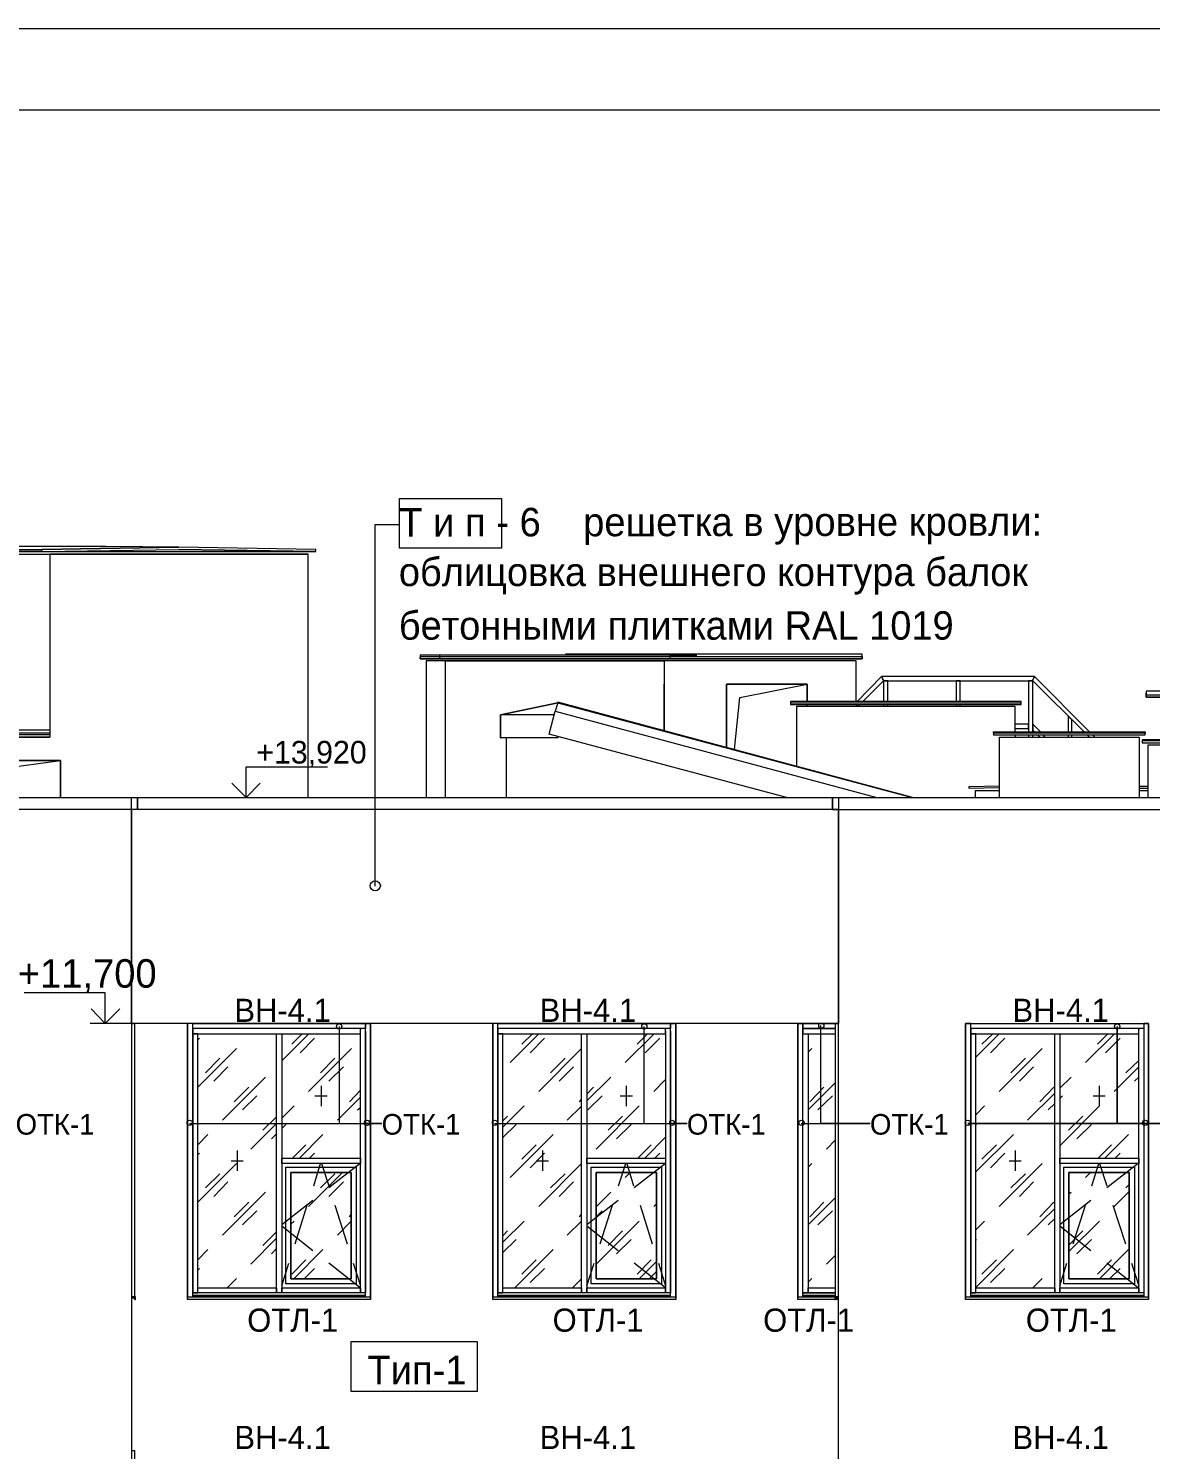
# Model space of a CAD drawing. Header units: millimetres. Extents: x 2294 to 908349, y -83289 to 219220.
# Drawn here: x 348288 to 359680, y 50498 to 64928 of the extents above; entities that cross this region are included whole.
import ezdxf

# ---------------------------------------------------------------- set-up
doc = ezdxf.new("R2010")
doc.units = ezdxf.units.MM
doc.layers.add('PDF _Геометрия', color=7, linetype='Continuous')
doc.layers.add('PDF _Текст', color=7, linetype='Continuous')

msp = doc.modelspace()

# ---------------------------------------------------------------- linework, layer by layer
at = {"layer": 'PDF _Геометрия', "lineweight": 9}
for points in [[(317601.8, 64927.7), (367909.9, 64927.7), (368373.3, 64927.7), (408097.8, 64927.7)], [(317601.8, 64101.5), (408097.8, 64101.5)], [(351809.4, 56219.5), (351809.4, 59891.6), (352049.8, 59891.6)], [(348425.8, 59638.1), (349816, 59659.9), (348425.8, 59638.1), (348425.8, 59616.2), (349816, 59638.1), (351206.1, 59616.2), (351206.1, 59638.1), (349816, 59659.9), (349077.2, 59668.7), (345741.7, 59668.7), (345741.7, 59638.1)], [(345741.7, 59646.8), (345741.7, 59616.2), (345741.7, 59638.1), (348425.8, 59638.1), (348425.8, 59616.2), (345741.7, 59616.2), (351206.1, 59616.2), (349816, 59638.1)], [(345820.3, 57863.2), (345820.3, 59590), (345929.6, 59590), (348504.5, 59590)], [(345824.7, 59590), (348508.9, 59590), (351123.1, 59590)], [(351127.4, 57120), (351127.4, 59590), (348613.8, 59590), (348504.5, 59590), (348504.5, 57732.1), (347791.9, 57732.1), (348504.5, 57732.1)], [(352460.8, 58540.8), (352460.8, 58527.7), (354803.9, 58527.7), (354803.9, 58549.6), (356753.6, 58549.6), (356753.6, 58575.8), (353741.6, 58575.8), (353741.6, 58571.4), (353741.6, 58562.7), (352264, 58562.7), (352264, 58549.6), (352460.8, 58549.6), (352460.8, 58527.7), (354803.9, 58527.7), (354803.9, 58540.8)], [(352264, 58549.6), (352264, 58527.7), (353741.6, 58527.7), (356753.6, 58527.7), (356753.6, 58553.9)], [(356753.6, 58549.6), (356753.6, 58527.7), (352264, 58527.7), (352264, 58540.8)], [(356692.4, 58094.9), (356692.4, 58505.8), (356583.2, 58505.8), (352325.2, 58505.8), (352325.2, 57120)], [(352522, 57120), (352522, 58505.8), (352631.3, 58505.8), (354633.4, 58505.8), (354742.7, 58505.8), (354742.7, 57797.6), (354742.7, 58269.8)], [(354344.9, 58567), (354344.9, 58562.7), (354344.9, 58567), (355066.2, 58567), (355066.2, 58558.3), (354803.9, 58558.3)], [(355066.2, 58558.3), (355066.2, 58567)], [(359061.8, 57784.5), (358502.3, 58348.5), (356950.4, 58348.5), (356950.4, 58344.1), (356954.7, 58344.1), (356954.7, 58339.7), (356963.5, 58313.5), (356954.7, 58339.7), (356954.7, 58344.1), (356950.4, 58344.1), (356950.4, 58348.5), (356701.2, 58094.9)], [(356758, 58094.9), (356967.9, 58304.7), (356967.9, 58309.1), (356967.9, 58313.5), (356963.5, 58313.5), (356967.9, 58313.5), (356967.9, 58309.1), (356967.9, 58304.7), (358484.8, 58304.7), (358484.8, 58309.1), (358484.8, 58313.5), (358484.8, 58309.1), (358484.8, 58304.7), (359005, 57784.5)], [(357011.6, 58094.9), (357011.6, 58304.7), (357007.2, 58304.7), (357002.8, 58304.7), (356976.6, 58304.7), (356972.2, 58304.7), (356967.9, 58304.7), (356967.9, 58094.9)], [(357746, 58094.9), (357746, 58304.7), (357741.6, 58304.7), (357737.2, 58304.7), (357715.4, 58304.7), (357711, 58304.7), (357706.6, 58304.7), (357706.6, 58094.9)], [(358484.8, 57784.5), (358484.8, 58304.7), (358480.4, 58304.7), (358476, 58304.7), (358449.8, 58304.7), (358445.4, 58304.7), (358441.1, 58304.7), (358441.1, 57784.5)], [(355455.3, 57605.3), (355512.1, 58134.3), (356194.1, 58269.8)], [(361553.6, 58160.5), (361553.6, 58138.6), (359634.5, 58138.6), (359634.5, 58178)], [(359634.5, 58160.5), (359634.5, 58138.6), (361553.6, 58138.6)], [(357265.1, 57120), (353662.9, 58086.2), (353662.9, 58081.8), (357260.7, 57120), (353662.9, 58081.8), (353081.5, 57959.4), (353081.5, 57723.3), (353085.9, 57723.3)], [(353628, 57959.4), (353081.5, 57959.4), (353662.9, 58081.8)], [(357260.7, 57120), (353662.9, 58081.8), (353636.7, 57994.4), (356902.3, 57120)], [(353706.7, 58073.1), (354567.9, 57841.4)], [(356023.6, 58077.4), (356023.6, 58064.3), (358366.8, 58064.3), (358366.8, 58081.8)], [(356023.6, 58081.8), (356023.6, 58064.3), (358366.8, 58064.3), (358366.8, 58077.4)], [(358305.6, 57784.5), (358305.6, 58042.5), (358196.3, 58042.5), (356194.1, 58042.5), (356194.1, 58064.3), (356194.1, 58042.5), (356084.8, 58042.5), (356084.8, 57434.8)], [(356692.4, 58064.3), (356692.4, 58042.5)], [(356705.6, 58042.5), (356727.4, 58064.3)], [(356967.9, 58064.3), (356967.9, 58042.5)], [(357011.6, 58042.5), (357011.6, 58064.3)], [(357706.6, 58064.3), (357706.6, 58042.5)], [(357746, 58042.5), (357746, 58064.3)], [(352522, 57465.4), (352522, 57863.2)], [(353662.9, 57740.8), (353662.9, 57723.3), (353081.5, 57723.3), (353081.5, 57959.4)], [(355984.2, 57120), (353575.5, 57762.7), (353636.7, 57994.4)], [(358305.6, 57819.5), (358441.1, 57819.5), (358441.1, 57823.9), (358441.1, 57828.2), (358441.1, 57854.5), (358441.1, 57858.8), (358441.1, 57863.2), (358305.6, 57863.2)], [(358563.5, 57784.5), (358484.8, 57863.2), (358484.8, 57858.8), (358484.8, 57854.5), (358484.8, 57850.1), (358484.8, 57815.1), (358484.8, 57810.8), (358484.8, 57806.4), (358484.8, 57802), (358502.3, 57784.5)], [(358882.6, 57784.5), (358882.6, 57906.9), (358878.2, 57911.3), (358873.9, 57915.7), (358847.6, 57937.5), (358847.6, 57941.9), (358843.3, 57946.3), (358843.3, 57784.5)], [(347791.9, 57806.4), (348504.5, 57806.4), (348504.5, 57771.4), (347791.9, 57771.4)], [(348504.5, 57771.4), (348504.5, 57753.9), (347791.9, 57753.9)], [(353142.7, 57120), (353142.7, 57723.3)], [(353575.5, 57767), (353579.9, 57771.4)], [(353662.9, 57727.7), (353662.9, 57723.3)], [(354598.5, 57832.6), (355464, 57605.3)], [(358087, 57771.4), (358087, 57753.9), (359625.8, 57753.9), (359625.8, 57771.4)], [(358087, 57762.7), (358087, 57753.9), (359625.8, 57753.9), (359625.8, 57762.7)], [(358148.2, 57120), (358148.2, 57732.1), (358257.5, 57732.1), (359455.3, 57732.1), (359564.6, 57732.1), (359564.6, 57120)], [(358305.6, 57753.9), (358305.6, 57732.1)], [(358441.1, 57753.9), (358441.1, 57732.1)], [(358484.8, 57732.1), (358484.8, 57753.9)], [(358532.9, 57753.9), (358554.7, 57732.1)], [(358611.6, 57732.1), (358589.7, 57753.9)], [(358843.3, 57753.9), (358843.3, 57732.1)], [(358882.6, 57732.1), (358882.6, 57753.9)], [(359035.6, 57753.9), (359057.5, 57732.1)], [(359114.3, 57732.1), (359092.4, 57753.9)], [(355490.3, 57596.6), (356355.8, 57364.9)], [(359595.2, 57697.1), (359595.2, 57675.2), (361536.1, 57675.2), (361536.1, 57697.1)], [(359595.2, 57684), (359595.2, 57675.2), (361536.1, 57675.2), (361536.1, 57684)], [(359656.4, 57120), (359656.4, 57653.4), (359765.7, 57653.4), (361365.7, 57653.4), (361474.9, 57653.4), (361474.9, 57120)], [(349396.3, 56997.6), (349396.3, 57120), (349396.3, 56997.6), (317260.8, 56997.6), (317260.8, 57120), (349396.3, 57120), (349999.6, 57120), (350497.9, 57120), (350497.9, 57430.4), (351324.2, 57430.4)], [(347975.5, 57246.8), (348014.9, 57412.9), (348613.8, 57496)], [(356386.4, 57356.1), (357247.6, 57124.4)], [(358148.2, 57216.2), (357837.8, 57211.9), (357837.8, 57229.3), (358148.2, 57238.1)], [(357903.4, 57120), (357903.4, 57190), (358008.3, 57190), (358148.2, 57190)], [(359564.6, 57233.7), (359656.4, 57233.7)], [(359656.4, 57211.9), (359564.6, 57211.9)], [(359564.6, 57190), (359612.7, 57190), (359656.4, 57190)], [(349335.1, 54825), (349335.1, 56997.6), (349335.1, 42794.4), (335910, 42794.4), (335892.5, 42794.4), (335892.5, 44674.2)], [(373033.4, 42794.4), (356513.2, 42794.4), (356513.2, 56997.6), (356513.2, 54825), (349335.1, 54825), (349365.7, 54825), (349365.7, 54746.3), (349365.7, 53430.4), (349365.7, 52114.6), (349365.7, 52035.9), (349335.1, 52035.9), (349335.1, 50488.4), (349365.7, 50488.4), (349365.7, 50409.7), (349365.7, 49093.8), (349365.7, 47778), (349365.7, 47699.3), (349335.1, 47699.3), (349335.1, 46151.8), (349365.7, 46151.8), (349365.7, 46073.1), (349365.7, 45146.3), (349365.7, 42741.9)], [(350340.5, 57120), (350650.9, 57120)], [(356452, 56997.6), (356452, 57120), (408360.1, 57120), (408360.1, 56997.6)], [(356452, 57120), (356452, 56997.6), (408360.1, 56997.6), (408360.1, 57120)], [(349750.4, 54825), (349129.6, 54825), (349068.4, 54825), (349068.4, 55135.4), (348246.6, 55135.4)], [(349225.8, 54825), (348915.4, 54825)], [(349955.8, 52049), (349955.8, 52114.6), (349955.8, 53430.4), (349955.8, 52088.4), (350008.3, 52088.4), (350008.3, 53430.4), (350008.3, 54720.1), (349955.8, 54720.1), (349955.8, 53430.4), (349955.8, 54746.3), (349955.8, 54825), (349903.4, 54825), (349903.4, 54746.3), (349903.4, 53430.4), (349903.4, 52114.6), (349903.4, 52035.9), (349903.4, 54825)], [(350546, 54720.1), (350550.4, 54720.1)], [(350860.8, 54444.6), (351136.2, 54720.1)], [(350961.3, 54615.1), (351066.2, 54720.1)], [(351442.2, 54794.4), (351442.2, 53810.8), (351875, 53810.8), (351722, 53810.8)], [(351660.8, 54772.5), (351660.8, 54763.8)], [(351708.8, 52049), (351708.8, 52114.6), (351708.8, 53430.4), (351708.8, 52088.4), (351660.8, 52088.4), (351660.8, 53430.4), (351660.8, 54746.3)], [(351708.8, 54746.3), (351708.8, 53430.4), (351708.8, 54746.3), (351708.8, 54825), (351761.3, 54825), (351761.3, 52035.9), (351761.3, 52114.6), (351761.3, 53430.4), (351761.3, 54746.3), (351761.3, 54825)], [(353055.3, 52049), (353055.3, 52114.6), (353055.3, 53430.4), (353055.3, 52088.4), (353103.4, 52088.4), (353103.4, 53430.4), (353103.4, 54720.1), (353055.3, 54720.1), (353055.3, 53430.4), (353055.3, 54746.3), (353055.3, 54825), (353002.8, 54825), (353002.8, 54746.3), (353002.8, 53430.4), (353002.8, 52114.6), (353002.8, 52035.9), (353002.8, 54825)], [(353177.7, 54427.2), (353470.6, 54720.1)], [(353295.7, 54615.1), (353405, 54720.1)], [(354755.8, 54746.3), (354755.8, 53430.4), (354755.8, 52088.4), (353955.8, 52088.4), (353955.8, 52140.8), (354755.8, 52140.8)], [(354052, 54720.1), (354056.4, 54720.1)], [(354344.9, 54427.2), (354642.2, 54720.1)], [(354808.3, 52049), (354808.3, 52114.6), (354808.3, 53430.4), (354808.3, 54746.3), (354808.3, 53430.4), (354808.3, 52088.4), (354755.8, 52088.4), (354755.8, 52140.8), (354436.7, 52390)], [(354467.3, 54615.1), (354572.2, 54720.1)], [(354537.3, 54794.4), (354537.3, 53810.8), (354974.4, 53810.8), (354821.4, 53810.8)], [(354755.8, 54772.5), (354755.8, 54763.8)], [(354808.3, 54746.3), (354808.3, 54825), (354860.8, 54825), (354860.8, 52035.9), (354860.8, 52114.6), (354860.8, 53430.4), (354860.8, 54746.3), (354860.8, 54825)], [(356097.9, 54825), (356150.4, 54825), (356150.4, 54772.5), (356176.6, 54772.5), (356482.6, 54772.5), (356150.4, 54772.5), (356150.4, 54720.1), (356482.6, 54720.1)], [(356132.9, 53810.8), (356832.3, 53810.8), (356334, 53810.8), (356334, 54803.1)], [(356150.4, 52049), (356150.4, 52114.6), (356150.4, 53430.4), (356150.4, 54746.3), (356150.4, 54825), (356176.6, 54825), (356482.6, 54825), (356513.2, 54825)], [(356150.4, 52088.4), (356150.4, 53430.4), (356150.4, 54720.1), (356202.8, 54720.1), (356202.8, 53430.4), (356202.8, 52088.4), (356150.4, 52088.4), (356482.6, 52088.4), (356202.8, 52088.4), (356202.8, 52140.8), (356482.6, 52140.8)], [(356390.8, 54720.1), (356390.8, 54720.1)], [(356513.2, 52035.9), (356482.6, 52035.9), (356482.6, 52114.6), (356482.6, 53430.4), (356482.6, 54746.3), (356482.6, 54825)], [(357855.3, 52049), (357855.3, 52114.6), (357855.3, 53430.4), (357855.3, 52088.4), (357907.7, 52088.4), (357907.7, 53430.4), (357907.7, 54720.1), (357855.3, 54720.1), (357855.3, 53430.4), (357855.3, 54746.3), (357855.3, 54825), (357802.8, 54825), (357802.8, 54746.3), (357802.8, 53430.4), (357802.8, 52114.6), (357802.8, 52035.9), (357802.8, 54825), (359660.7, 54825), (359660.7, 52035.9), (359660.7, 52114.6), (359660.7, 53430.4), (359660.7, 54746.3), (359660.7, 54825), (359612.7, 54825), (359612.7, 54746.3), (359612.7, 53430.4), (359612.7, 52088.4), (359560.2, 52088.4), (359560.2, 53430.4), (359560.2, 54746.3)], [(357907.7, 54484), (358143.8, 54720.1)], [(357968.9, 54615.1), (358078.2, 54720.1)], [(359018.1, 54427.2), (359315.4, 54720.1)], [(359140.5, 54615.1), (359245.4, 54720.1)], [(359560.2, 54772.5), (359560.2, 54763.8)], [(359612.7, 54746.3), (359612.7, 53430.4), (359612.7, 52114.6), (359612.7, 52049)], [(350008.3, 54658.9), (350025.8, 54676.3)], [(350008.3, 54178), (350401.7, 54571.4)], [(351048.7, 54527.7), (351193, 54676.3)], [(351131.8, 54134.3), (351569, 54571.4)], [(353383.2, 54527.7), (353527.4, 54676.3)], [(353470.6, 54134.3), (353903.4, 54571.4)], [(354550.4, 54527.7), (354699, 54676.3)], [(356202.8, 54532.1), (356242.2, 54571.4)], [(358056.4, 54527.7), (358200.6, 54676.3)], [(358143.8, 54134.3), (358581, 54571.4)], [(359223.6, 54527.7), (359372.2, 54676.3)], [(350087, 54322.2), (350231.3, 54470.9)], [(351254.2, 54322.2), (351398.5, 54470.9)], [(353588.6, 54322.2), (353737.3, 54470.9)], [(358261.8, 54322.2), (358410.5, 54470.9)], [(359429, 54322.2), (359560.2, 54449)], [(350170.1, 54239.2), (350314.3, 54383.4)], [(350257.5, 53841.4), (350694.6, 54278.5)], [(351337.3, 54239.2), (351485.9, 54383.4)], [(353676.1, 54239.2), (353820.3, 54383.4)], [(353955.8, 54038.1), (354200.6, 54278.5)], [(354637.8, 54134.3), (354755.8, 54256.7)], [(358349.3, 54239.2), (358493.5, 54383.4)], [(358760.2, 54169.2), (358873.9, 54278.5)], [(359311, 54134.3), (359560.2, 54383.4)], [(359516.5, 54239.2), (359560.2, 54278.5)], [(350375.5, 54029.3), (350524.2, 54178)], [(351258.6, 54191.1), (351258.6, 53985.6)], [(351547.1, 54029.3), (351660.8, 54147.4)], [(353955.8, 54108), (354025.8, 54178)], [(354358, 54191.1), (354358, 53985.6)], [(356202.8, 53946.3), (356482.6, 54226.1)], [(356220.3, 54029.3), (356364.6, 54178)], [(358432.3, 53841.4), (358707.7, 54116.8)], [(358554.7, 54029.3), (358699, 54178)], [(359158, 54191.1), (359158, 53985.6)], [(350463, 53946.3), (350607.2, 54090.5)], [(350860.8, 53863.2), (350987.5, 53990)], [(351197.4, 54090.5), (351319.8, 54090.5)], [(351424.7, 53841.4), (351660.8, 54077.4)], [(351630.2, 53946.3), (351660.8, 53972.5)], [(353103.4, 53771.4), (353322, 53990)], [(353759.1, 53841.4), (353903.4, 53985.6)], [(353881.5, 54029.3), (353903.4, 54055.6)], [(353969, 53946.3), (354113.2, 54090.5)], [(354052, 53548.5), (354489.2, 53990)], [(354296.8, 54090.5), (354419.2, 54090.5)], [(356303.4, 53946.3), (356452, 54090.5)], [(357907.7, 53898.2), (357995.2, 53990)], [(358642.2, 53946.3), (358707.7, 54011.9)], [(358760.2, 54064.3), (358786.4, 54090.5)], [(358760.2, 53583.4), (359162.4, 53990)], [(359096.8, 54090.5), (359219.2, 54090.5)], [(350668.4, 53740.8), (350808.3, 53876.3)], [(353103.4, 53837), (353151.5, 53885.1)], [(354174.4, 53740.8), (354318.7, 53885.1)], [(358847.6, 53740.8), (358991.9, 53885.1)], [(349925.2, 53810.8), (351875, 53810.8)], [(350008.3, 53592.2), (350108.9, 53697.1)], [(350546, 53548.5), (350808.3, 53810.8)], [(350755.8, 53653.4), (350808.3, 53705.9)], [(350860.8, 53758.3), (350900.1, 53797.7)], [(351040, 53456.7), (351276.1, 53697.1)], [(353020.3, 53810.8), (354974.4, 53810.8)], [(353103.4, 53666.5), (353238.9, 53797.7)], [(353177.7, 53259.9), (353614.9, 53697.1)], [(354257.5, 53653.4), (354406.1, 53797.7)], [(357907.7, 53797.7), (357912.1, 53797.7)], [(357907.7, 53316.8), (358288.1, 53697.1)], [(358930.7, 53653.4), (359079.3, 53797.7)], [(359214.8, 53456.7), (359455.3, 53697.1)], [(350406.1, 53535.4), (350406.1, 53329.9)], [(350970.1, 53456.7), (351105.6, 53592.2)], [(353295.7, 53447.9), (353444.4, 53592.2)], [(353505.6, 53535.4), (353505.6, 53329.9)], [(354476.1, 53456.7), (354611.6, 53592.2)], [(354546, 53456.7), (354755.8, 53670.9)], [(356390.8, 53548.5), (356482.6, 53644.6)], [(357968.9, 53447.9), (358117.6, 53592.2)], [(358305.6, 53535.4), (358305.6, 53329.9)], [(359149.3, 53456.7), (359284.8, 53592.2)], [(350008.3, 53491.6), (350025.8, 53509.1)], [(350008.3, 53010.8), (350401.7, 53404.2)], [(350344.9, 53430.4), (350467.3, 53430.4)], [(351140.5, 53456.7), (351193, 53509.1)], [(351184.3, 53176.9), (351254.2, 53404.2)], [(351262.9, 53404.2), (351337.3, 53176.9)], [(351656.4, 53404.2), (351337.3, 53155)], [(353383.2, 53360.5), (353527.4, 53509.1)], [(353444.4, 53430.4), (353566.8, 53430.4)], [(353470.6, 52967.1), (353903.4, 53404.2)], [(354279.3, 53176.9), (354353.7, 53404.2)], [(354362.4, 53404.2), (354432.3, 53176.9)], [(354755.8, 53404.2), (354436.7, 53155)], [(354646.5, 53456.7), (354699, 53509.1)], [(356202.8, 53364.9), (356242.2, 53404.2)], [(358056.4, 53360.5), (358200.6, 53509.1)], [(358143.8, 52967.1), (358581, 53404.2)], [(358244.4, 53430.4), (358366.8, 53430.4)], [(359083.7, 53176.9), (359153.6, 53404.2)], [(359162.4, 53404.2), (359236.7, 53176.9)], [(359555.8, 53404.2), (359236.7, 53155)], [(359319.8, 53456.7), (359372.2, 53509.1)], [(350087, 53155), (350231.3, 53299.3)], [(351131.8, 52967.1), (351477.2, 53312.4)], [(351254.2, 53155), (351398.5, 53299.3)], [(353588.6, 53155), (353737.3, 53299.3)], [(354344.9, 53259.9), (354397.4, 53312.4)], [(358261.8, 53155), (358410.5, 53299.3)], [(359018.1, 53259.9), (359070.6, 53312.4)], [(350170.1, 53067.6), (350314.3, 53216.2)], [(350257.5, 52674.2), (350694.6, 53111.3)], [(351337.3, 53067.6), (351485.9, 53216.2)], [(353676.1, 53067.6), (353820.3, 53216.2)], [(354052, 52962.7), (354200.6, 53111.3)], [(358349.3, 53067.6), (358493.5, 53216.2)], [(358852, 53093.8), (358873.9, 53111.3)], [(359311, 52967.1), (359464, 53120.1)], [(359429, 53155), (359464, 53190)], [(350375.5, 52862.1), (350524.2, 53010.8)], [(351175.5, 53028.3), (350860.8, 52779.1)], [(350996.3, 52586.7), (351118.7, 52980.2)], [(351398.5, 52980.2), (351525.2, 52586.7)], [(354275, 53028.3), (353955.8, 52779.1)], [(354091.4, 52586.7), (354218.1, 52980.2)], [(354497.9, 52980.2), (354620.3, 52586.7)], [(354637.8, 52967.1), (354664, 52993.3)], [(356202.8, 52779.1), (356482.6, 53058.9)], [(356220.3, 52862.1), (356364.6, 53010.8)], [(358554.7, 52862.1), (358699, 53010.8)], [(359075, 53028.3), (358760.2, 52779.1)], [(358895.7, 52586.7), (359018.1, 52980.2)], [(359297.9, 52980.2), (359424.7, 52586.7)], [(350463, 52779.1), (350607.2, 52923.3)], [(350952.6, 52787.8), (350987.5, 52818.4)], [(351424.7, 52674.2), (351564.6, 52818.4)], [(351547.1, 52862.1), (351564.6, 52884)], [(353103.4, 52604.2), (353322, 52818.4)], [(353759.1, 52674.2), (353903.4, 52818.4)], [(353881.5, 52862.1), (353903.4, 52888.4)], [(354052, 52862.1), (354113.2, 52923.3)], [(354052, 52381.3), (354489.2, 52818.4)], [(356303.4, 52779.1), (356452, 52923.3)], [(357907.7, 52731), (357995.2, 52818.4)], [(358432.3, 52674.2), (358707.7, 52945.2)], [(358642.2, 52779.1), (358707.7, 52844.7)], [(358852, 52508), (359162.4, 52818.4)], [(350668.4, 52569.2), (350808.3, 52709.1)], [(351175.5, 52516.8), (350860.8, 52766)], [(353103.4, 52669.8), (353151.5, 52717.9)], [(354275, 52516.8), (353955.8, 52766)], [(354174.4, 52569.2), (354318.7, 52717.9)], [(359075, 52516.8), (358760.2, 52766)], [(358852, 52573.6), (358991.9, 52717.9)], [(350008.3, 52425), (350108.9, 52529.9)], [(350546, 52381.3), (350808.3, 52643.6)], [(350755.8, 52486.2), (350808.3, 52538.6)], [(350983.2, 52232.6), (351276.1, 52529.9)], [(353103.4, 52499.3), (353238.9, 52630.4)], [(353225.8, 52140.8), (353614.9, 52529.9)], [(354257.5, 52486.2), (354406.1, 52630.4)], [(357907.7, 52626.1), (357912.1, 52630.4)], [(357907.7, 52145.2), (358288.1, 52529.9)], [(358930.7, 52486.2), (359079.3, 52630.4)], [(359162.4, 52232.6), (359455.3, 52529.9)], [(350860.8, 52162.7), (350930.7, 52390)], [(350961.3, 52280.7), (351105.6, 52425)], [(351656.4, 52140.8), (351337.3, 52390)], [(351586.4, 52390), (351660.8, 52162.7)], [(353295.7, 52280.7), (353444.4, 52425)], [(353955.8, 52162.7), (354030.2, 52390)], [(354467.3, 52280.7), (354611.6, 52425)], [(354489.2, 52232.6), (354664, 52407.5)], [(354685.9, 52390), (354755.8, 52162.7)], [(356390.8, 52381.3), (356482.6, 52473.1)], [(357968.9, 52280.7), (358117.6, 52425)], [(358760.2, 52162.7), (358830.1, 52390)], [(359140.5, 52280.7), (359284.8, 52425)], [(359555.8, 52140.8), (359236.7, 52390)], [(359485.9, 52390), (359560.2, 52162.7)], [(350008.3, 52320.1), (350025.8, 52337.5)], [(350305.6, 52140.8), (350401.7, 52237)], [(351088.1, 52232.6), (351193, 52337.5)], [(353383.2, 52193.3), (353527.4, 52337.5)], [(354589.7, 52232.6), (354664, 52306.9)], [(356202.8, 52197.7), (356242.2, 52237)], [(358056.4, 52193.3), (358200.6, 52337.5)], [(358484.8, 52140.8), (358581, 52237)], [(359262.9, 52232.6), (359372.2, 52337.5)], [(353811.6, 52140.8), (353903.4, 52232.6)], [(349335.1, 52049), (349370.1, 52044.7), (349370.1, 52022.8), (349365.7, 52031.5), (349365.7, 52027.2), (349370.1, 52022.8), (349374.4, 52022.8), (349374.4, 52049), (349335.1, 52053.4)], [(351761.3, 52031.5), (351761.3, 52022.8), (349903.4, 52022.8), (349903.4, 52049), (349903.4, 52053.4)], [(349903.4, 52049), (351761.3, 52049)], [(349903.4, 52022.8), (349903.4, 52031.5)], [(351708.8, 52088.4), (349955.8, 52088.4)], [(351708.8, 52062.1), (349955.8, 52062.1), (351708.8, 52062.1)], [(351708.8, 52062.1), (349955.8, 52062.1)], [(351761.3, 52053.4), (351761.3, 52049), (351761.3, 52022.8)], [(354860.8, 52031.5), (354860.8, 52022.8), (353002.8, 52022.8), (353002.8, 52049), (353002.8, 52053.4)], [(353002.8, 52049), (354860.8, 52049)], [(353002.8, 52022.8), (353002.8, 52031.5)], [(354808.3, 52088.4), (353055.3, 52088.4)], [(354808.3, 52062.1), (353055.3, 52062.1), (354808.3, 52062.1)], [(354808.3, 52062.1), (353055.3, 52062.1)], [(354860.8, 52053.4), (354860.8, 52049), (354860.8, 52022.8)], [(356097.9, 52049), (356097.9, 52053.4)], [(356513.2, 52022.8), (356097.9, 52022.8), (356097.9, 52049), (356473.9, 52049)], [(356097.9, 52022.8), (356097.9, 52031.5)], [(356482.6, 52062.1), (356150.4, 52062.1), (356482.6, 52062.1)], [(356482.6, 52062.1), (356150.4, 52062.1)], [(356513.2, 52053.4), (356473.9, 52049), (356473.9, 52022.8), (356478.2, 52022.8), (356482.6, 52027.2), (356482.6, 52031.5), (356478.2, 52022.8), (356478.2, 52044.7), (356513.2, 52049)], [(356478.2, 52022.8), (356478.2, 52022.8)], [(359660.7, 52031.5), (359660.7, 52022.8), (357802.8, 52022.8), (357802.8, 52049), (357802.8, 52053.4)], [(357802.8, 52049), (359660.7, 52049)], [(357802.8, 52022.8), (357802.8, 52031.5)], [(359612.7, 52088.4), (357855.3, 52088.4)], [(359612.7, 52062.1), (357855.3, 52062.1), (359612.7, 52062.1)], [(359612.7, 52062.1), (357855.3, 52062.1)], [(359660.7, 52053.4), (359660.7, 52049), (359660.7, 52022.8)]]:
    msp.add_lwpolyline(points, dxfattribs=at)
for points in [[(352054.2, 60153.9), (353090.3, 60153.9), (353090.3, 59651.2), (352054.2, 59651.2)], [(352460.8, 58549.6), (354803.9, 58549.6), (354803.9, 58562.7), (352460.8, 58562.7)], [(358502.3, 58348.5), (358502.3, 58344.1), (358497.9, 58344.1), (358497.9, 58339.7), (358484.8, 58313.5), (358497.9, 58339.7), (358497.9, 58344.1), (358502.3, 58344.1)], [(356194.1, 58269.8), (355376.6, 58269.8), (355376.6, 57627.2), (355376.6, 58269.8), (356194.1, 58269.8), (356194.1, 58094.9)], [(359634.5, 58160.5), (361553.6, 58160.5), (361553.6, 58199.8), (360994.1, 58199.8), (360994.1, 58191.1), (360373.3, 58191.1), (360373.3, 58199.8), (359634.5, 58199.8)], [(356023.6, 58081.8), (358366.8, 58081.8), (358366.8, 58094.9), (356023.6, 58094.9)], [(359625.8, 57771.4), (358087, 57771.4), (358087, 57784.5), (359625.8, 57784.5)], [(359595.2, 57697.1), (361536.1, 57697.1), (361536.1, 57705.8), (360434.5, 57705.8), (360434.5, 57701.5), (360128.5, 57701.5), (360128.5, 57705.8), (359595.2, 57705.8)], [(348613.8, 57496), (347931.8, 57496), (347931.8, 57246.8), (347931.8, 57496), (348613.8, 57496), (348613.8, 57120)], [(356513.2, 56997.6), (349335.1, 56997.6), (349335.1, 57120), (356513.2, 57120)], [(350834.5, 54772.5), (349955.8, 54772.5), (349955.8, 54720.1), (350834.5, 54720.1), (351660.8, 54720.1), (351660.8, 54772.5), (350834.5, 54772.5), (349982.1, 54772.5), (349955.8, 54772.5), (349955.8, 54825), (349982.1, 54825), (350834.5, 54825), (351687, 54825), (351708.8, 54825), (351708.8, 54772.5), (351687, 54772.5)], [(350860.8, 52088.4), (350808.3, 52088.4), (350008.3, 52088.4), (350008.3, 52140.8), (350808.3, 52140.8), (350808.3, 52088.4), (350808.3, 53430.4), (350808.3, 54720.1), (350860.8, 54720.1), (350860.8, 53430.4)], [(353929.6, 54772.5), (353055.3, 54772.5), (353055.3, 54720.1), (353929.6, 54720.1), (354755.8, 54720.1), (354755.8, 54772.5), (353929.6, 54772.5), (353077.2, 54772.5), (353055.3, 54772.5), (353055.3, 54825), (353077.2, 54825), (353929.6, 54825), (354782.1, 54825), (354808.3, 54825), (354808.3, 54772.5), (354782.1, 54772.5)], [(353955.8, 52088.4), (353903.4, 52088.4), (353103.4, 52088.4), (353103.4, 52140.8), (353903.4, 52140.8), (353903.4, 52088.4), (353903.4, 53430.4), (353903.4, 54720.1), (353955.8, 54720.1), (353955.8, 53430.4)], [(356097.9, 52114.6), (356097.9, 52035.9), (356097.9, 54825), (356097.9, 54746.3), (356097.9, 53430.4)], [(359774.4, 53810.8), (359341.6, 53810.8), (359341.6, 54794.4), (359341.6, 53810.8), (359774.4, 53810.8), (359621.4, 53810.8), (359774.4, 53810.8), (357824.7, 53810.8)], [(358734, 54772.5), (357855.3, 54772.5), (357855.3, 54720.1), (358734, 54720.1), (359560.2, 54720.1), (359560.2, 54772.5), (358734, 54772.5), (357881.5, 54772.5), (357855.3, 54772.5), (357855.3, 54825), (357881.5, 54825), (358734, 54825), (359586.4, 54825), (359612.7, 54825), (359612.7, 54772.5), (359586.4, 54772.5)], [(358760.2, 52088.4), (358707.7, 52088.4), (357907.7, 52088.4), (357907.7, 52140.8), (358707.7, 52140.8), (358707.7, 52088.4), (358707.7, 53430.4), (358707.7, 54720.1), (358760.2, 54720.1), (358760.2, 53430.4)], [(351660.8, 53404.2), (350860.8, 53404.2), (350860.8, 53456.7), (351660.8, 53456.7)], [(354755.8, 53404.2), (353955.8, 53404.2), (353955.8, 53456.7), (354755.8, 53456.7)], [(359560.2, 53404.2), (358760.2, 53404.2), (358760.2, 53456.7), (359560.2, 53456.7)], [(350900.1, 53364.9), (351617, 53364.9), (351617, 52180.2), (350900.1, 52180.2)], [(351617, 53364.9), (351617, 52180.2), (350900.1, 52180.2), (350900.1, 53364.9)], [(351564.6, 53312.4), (350952.6, 53312.4), (350952.6, 52232.6), (351564.6, 52232.6)], [(350952.6, 52232.6), (350952.6, 53312.4), (351564.6, 53312.4), (351564.6, 52232.6)], [(353999.6, 53364.9), (354716.5, 53364.9), (354716.5, 52180.2), (353999.6, 52180.2)], [(354716.5, 53364.9), (354716.5, 52180.2), (353999.6, 52180.2), (353999.6, 53364.9)], [(354664, 53312.4), (354052, 53312.4), (354052, 52232.6), (354664, 52232.6)], [(354052, 52232.6), (354052, 53312.4), (354664, 53312.4), (354664, 52232.6)], [(358799.5, 53364.9), (359516.5, 53364.9), (359516.5, 52180.2), (358799.5, 52180.2)], [(359516.5, 53364.9), (359516.5, 52180.2), (358799.5, 52180.2), (358799.5, 53364.9)], [(359464, 53312.4), (358852, 53312.4), (358852, 52232.6), (359464, 52232.6)], [(358852, 52232.6), (358852, 53312.4), (359464, 53312.4), (359464, 52232.6)], [(351660.8, 52088.4), (350860.8, 52088.4), (350860.8, 52140.8), (351660.8, 52140.8)], [(359560.2, 52088.4), (358760.2, 52088.4), (358760.2, 52140.8), (359560.2, 52140.8)], [(351564.6, 51594.4), (352845.5, 51594.4), (352845.5, 51087.3), (351564.6, 51087.3)]]:
    msp.add_lwpolyline(points, close=True, dxfattribs=at)
at = {"layer": 'PDF _Геометрия', "lineweight": 18}
for points in [[(350353.7, 57264.3), (350497.9, 57120), (350642.2, 57264.3)], [(349217.1, 54973.6), (349068.4, 54825), (348924.2, 54973.6)]]:
    msp.add_lwpolyline(points, dxfattribs=at)
at = {"layer": 'PDF _Геометрия', "lineweight": 9}
for points in [[(351756.9, 56223.9), (351756.9, 56250.1), (351778.8, 56272), (351809.4, 56272)], [(351756.9, 56223.9), (351756.9, 56250.1), (351778.8, 56272), (351809.4, 56272)], [(351809.4, 56171.4), (351778.8, 56171.4), (351756.9, 56197.6), (351756.9, 56223.9)], [(351809.4, 56171.4), (351778.8, 56171.4), (351756.9, 56197.6), (351756.9, 56223.9)], [(351809.4, 56272), (351835.6, 56272), (351861.9, 56250.1), (351861.9, 56223.9)], [(351809.4, 56272), (351835.6, 56272), (351861.9, 56250.1), (351861.9, 56223.9)], [(351861.9, 56223.9), (351861.9, 56197.6), (351835.6, 56171.4), (351809.4, 56171.4)], [(351861.9, 56223.9), (351861.9, 56197.6), (351835.6, 56171.4), (351809.4, 56171.4)], [(351416, 54794.4), (351416, 54811.9), (351424.7, 54820.6), (351442.2, 54820.6)], [(351416, 54794.4), (351416, 54811.9), (351424.7, 54820.6), (351442.2, 54820.6)], [(351442.2, 54768.1), (351424.7, 54768.1), (351416, 54781.3), (351416, 54794.4)], [(351442.2, 54768.1), (351424.7, 54768.1), (351416, 54781.3), (351416, 54794.4)], [(351442.2, 54820.6), (351455.3, 54820.6), (351468.4, 54811.9), (351468.4, 54794.4)], [(351442.2, 54820.6), (351455.3, 54820.6), (351468.4, 54811.9), (351468.4, 54794.4)], [(351468.4, 54794.4), (351468.4, 54781.3), (351455.3, 54768.1), (351442.2, 54768.1)], [(351468.4, 54794.4), (351468.4, 54781.3), (351455.3, 54768.1), (351442.2, 54768.1)], [(354515.4, 54794.4), (354515.4, 54811.9), (354524.1, 54820.6), (354541.6, 54820.6)], [(354515.4, 54794.4), (354515.4, 54811.9), (354524.1, 54820.6), (354541.6, 54820.6)], [(354541.6, 54768.1), (354524.1, 54768.1), (354515.4, 54781.3), (354515.4, 54794.4)], [(354541.6, 54768.1), (354524.1, 54768.1), (354515.4, 54781.3), (354515.4, 54794.4)], [(354541.6, 54820.6), (354554.7, 54820.6), (354567.9, 54811.9), (354567.9, 54794.4)], [(354541.6, 54820.6), (354554.7, 54820.6), (354567.9, 54811.9), (354567.9, 54794.4)], [(354567.9, 54794.4), (354567.9, 54781.3), (354554.7, 54768.1), (354541.6, 54768.1)], [(354567.9, 54794.4), (354567.9, 54781.3), (354554.7, 54768.1), (354541.6, 54768.1)], [(356312.1, 54803.1), (356312.1, 54820.6), (356320.9, 54829.3), (356338.3, 54829.3)], [(356312.1, 54803.1), (356312.1, 54820.6), (356320.9, 54829.3), (356338.3, 54829.3)], [(356338.3, 54776.9), (356320.9, 54776.9), (356312.1, 54790), (356312.1, 54803.1)], [(356338.3, 54776.9), (356320.9, 54776.9), (356312.1, 54790), (356312.1, 54803.1)], [(356338.3, 54829.3), (356351.5, 54829.3), (356364.6, 54820.6), (356364.6, 54803.1)], [(356338.3, 54829.3), (356351.5, 54829.3), (356364.6, 54820.6), (356364.6, 54803.1)], [(356364.6, 54803.1), (356364.6, 54790), (356351.5, 54776.9), (356338.3, 54776.9)], [(356364.6, 54803.1), (356364.6, 54790), (356351.5, 54776.9), (356338.3, 54776.9)], [(359315.4, 54794.4), (359315.4, 54811.9), (359324.1, 54820.6), (359341.6, 54820.6)], [(359315.4, 54794.4), (359315.4, 54811.9), (359324.1, 54820.6), (359341.6, 54820.6)], [(359315.4, 54794.4), (359315.4, 54811.9), (359324.1, 54820.6), (359341.6, 54820.6)], [(359315.4, 54794.4), (359315.4, 54811.9), (359324.1, 54820.6), (359341.6, 54820.6)], [(359341.6, 54768.1), (359324.1, 54768.1), (359315.4, 54781.3), (359315.4, 54794.4)], [(359341.6, 54768.1), (359324.1, 54768.1), (359315.4, 54781.3), (359315.4, 54794.4)], [(359341.6, 54768.1), (359324.1, 54768.1), (359315.4, 54781.3), (359315.4, 54794.4)], [(359341.6, 54768.1), (359324.1, 54768.1), (359315.4, 54781.3), (359315.4, 54794.4)], [(359341.6, 54820.6), (359354.7, 54820.6), (359367.8, 54811.9), (359367.8, 54794.4)], [(359341.6, 54820.6), (359354.7, 54820.6), (359367.8, 54811.9), (359367.8, 54794.4)], [(359341.6, 54820.6), (359354.7, 54820.6), (359367.8, 54811.9), (359367.8, 54794.4)], [(359341.6, 54820.6), (359354.7, 54820.6), (359367.8, 54811.9), (359367.8, 54794.4)], [(359367.8, 54794.4), (359367.8, 54781.3), (359354.7, 54768.1), (359341.6, 54768.1)], [(359367.8, 54794.4), (359367.8, 54781.3), (359354.7, 54768.1), (359341.6, 54768.1)], [(359367.8, 54794.4), (359367.8, 54781.3), (359354.7, 54768.1), (359341.6, 54768.1)], [(359367.8, 54794.4), (359367.8, 54781.3), (359354.7, 54768.1), (359341.6, 54768.1)], [(349899, 53815.1), (349899, 53832.6), (349907.8, 53841.4), (349925.2, 53841.4)], [(349899, 53815.1), (349899, 53832.6), (349907.8, 53841.4), (349925.2, 53841.4)], [(349925.2, 53841.4), (349938.4, 53841.4), (349951.5, 53832.6), (349951.5, 53815.1)], [(349925.2, 53841.4), (349938.4, 53841.4), (349951.5, 53832.6), (349951.5, 53815.1)], [(351700.1, 53815.1), (351700.1, 53832.6), (351708.8, 53841.4), (351726.3, 53841.4)], [(351700.1, 53815.1), (351700.1, 53832.6), (351708.8, 53841.4), (351726.3, 53841.4)], [(351726.3, 53841.4), (351739.5, 53841.4), (351752.6, 53832.6), (351752.6, 53815.1)], [(351726.3, 53841.4), (351739.5, 53841.4), (351752.6, 53832.6), (351752.6, 53815.1)], [(352998.5, 53815.1), (352998.5, 53832.6), (353007.2, 53841.4), (353024.7, 53841.4)], [(352998.5, 53815.1), (352998.5, 53832.6), (353007.2, 53841.4), (353024.7, 53841.4)], [(353024.7, 53841.4), (353037.8, 53841.4), (353050.9, 53832.6), (353050.9, 53815.1)], [(353024.7, 53841.4), (353037.8, 53841.4), (353050.9, 53832.6), (353050.9, 53815.1)], [(354799.6, 53815.1), (354799.6, 53832.6), (354808.3, 53841.4), (354821.4, 53841.4)], [(354799.6, 53815.1), (354799.6, 53832.6), (354808.3, 53841.4), (354821.4, 53841.4)], [(354821.4, 53841.4), (354834.5, 53841.4), (354847.6, 53832.6), (354847.6, 53815.1)], [(354821.4, 53841.4), (354834.5, 53841.4), (354847.6, 53832.6), (354847.6, 53815.1)], [(356111, 53815.1), (356111, 53832.6), (356119.8, 53841.4), (356137.3, 53841.4)], [(356111, 53815.1), (356111, 53832.6), (356119.8, 53841.4), (356137.3, 53841.4)], [(356137.3, 53841.4), (356150.4, 53841.4), (356163.5, 53832.6), (356163.5, 53815.1)], [(356137.3, 53841.4), (356150.4, 53841.4), (356163.5, 53832.6), (356163.5, 53815.1)], [(357798.5, 53815.1), (357798.5, 53832.6), (357807.2, 53841.4), (357824.7, 53841.4)], [(357798.5, 53815.1), (357798.5, 53832.6), (357807.2, 53841.4), (357824.7, 53841.4)], [(357798.5, 53815.1), (357798.5, 53832.6), (357807.2, 53841.4), (357824.7, 53841.4)], [(357798.5, 53815.1), (357798.5, 53832.6), (357807.2, 53841.4), (357824.7, 53841.4)], [(357824.7, 53841.4), (357837.8, 53841.4), (357850.9, 53832.6), (357850.9, 53815.1)], [(357824.7, 53841.4), (357837.8, 53841.4), (357850.9, 53832.6), (357850.9, 53815.1)], [(357824.7, 53841.4), (357837.8, 53841.4), (357850.9, 53832.6), (357850.9, 53815.1)], [(357824.7, 53841.4), (357837.8, 53841.4), (357850.9, 53832.6), (357850.9, 53815.1)], [(359599.5, 53815.1), (359599.5, 53832.6), (359608.3, 53841.4), (359625.8, 53841.4)], [(359599.5, 53815.1), (359599.5, 53832.6), (359608.3, 53841.4), (359625.8, 53841.4)], [(359599.5, 53815.1), (359599.5, 53832.6), (359608.3, 53841.4), (359625.8, 53841.4)], [(359599.5, 53815.1), (359599.5, 53832.6), (359608.3, 53841.4), (359625.8, 53841.4)], [(359625.8, 53841.4), (359638.9, 53841.4), (359652, 53832.6), (359652, 53815.1)], [(359625.8, 53841.4), (359638.9, 53841.4), (359652, 53832.6), (359652, 53815.1)], [(359625.8, 53841.4), (359638.9, 53841.4), (359652, 53832.6), (359652, 53815.1)], [(359625.8, 53841.4), (359638.9, 53841.4), (359652, 53832.6), (359652, 53815.1)], [(349925.2, 53788.9), (349907.8, 53788.9), (349899, 53802), (349899, 53815.1)], [(349925.2, 53788.9), (349907.8, 53788.9), (349899, 53802), (349899, 53815.1)], [(349951.5, 53815.1), (349951.5, 53802), (349938.4, 53788.9), (349925.2, 53788.9)], [(349951.5, 53815.1), (349951.5, 53802), (349938.4, 53788.9), (349925.2, 53788.9)], [(351726.3, 53788.9), (351708.8, 53788.9), (351700.1, 53802), (351700.1, 53815.1)], [(351726.3, 53788.9), (351708.8, 53788.9), (351700.1, 53802), (351700.1, 53815.1)], [(351752.6, 53815.1), (351752.6, 53802), (351739.5, 53788.9), (351726.3, 53788.9)], [(351752.6, 53815.1), (351752.6, 53802), (351739.5, 53788.9), (351726.3, 53788.9)], [(353024.7, 53788.9), (353007.2, 53788.9), (352998.5, 53802), (352998.5, 53815.1)], [(353024.7, 53788.9), (353007.2, 53788.9), (352998.5, 53802), (352998.5, 53815.1)], [(353050.9, 53815.1), (353050.9, 53802), (353037.8, 53788.9), (353024.7, 53788.9)], [(353050.9, 53815.1), (353050.9, 53802), (353037.8, 53788.9), (353024.7, 53788.9)], [(354821.4, 53788.9), (354808.3, 53788.9), (354799.6, 53802), (354799.6, 53815.1)], [(354821.4, 53788.9), (354808.3, 53788.9), (354799.6, 53802), (354799.6, 53815.1)], [(354847.6, 53815.1), (354847.6, 53802), (354834.5, 53788.9), (354821.4, 53788.9)], [(354847.6, 53815.1), (354847.6, 53802), (354834.5, 53788.9), (354821.4, 53788.9)], [(356137.3, 53788.9), (356119.8, 53788.9), (356111, 53802), (356111, 53815.1)], [(356137.3, 53788.9), (356119.8, 53788.9), (356111, 53802), (356111, 53815.1)], [(356163.5, 53815.1), (356163.5, 53802), (356150.4, 53788.9), (356137.3, 53788.9)], [(356163.5, 53815.1), (356163.5, 53802), (356150.4, 53788.9), (356137.3, 53788.9)], [(357824.7, 53788.9), (357807.2, 53788.9), (357798.5, 53802), (357798.5, 53815.1)], [(357824.7, 53788.9), (357807.2, 53788.9), (357798.5, 53802), (357798.5, 53815.1)], [(357824.7, 53788.9), (357807.2, 53788.9), (357798.5, 53802), (357798.5, 53815.1)], [(357824.7, 53788.9), (357807.2, 53788.9), (357798.5, 53802), (357798.5, 53815.1)], [(357850.9, 53815.1), (357850.9, 53802), (357837.8, 53788.9), (357824.7, 53788.9)], [(357850.9, 53815.1), (357850.9, 53802), (357837.8, 53788.9), (357824.7, 53788.9)], [(357850.9, 53815.1), (357850.9, 53802), (357837.8, 53788.9), (357824.7, 53788.9)], [(357850.9, 53815.1), (357850.9, 53802), (357837.8, 53788.9), (357824.7, 53788.9)], [(359625.8, 53788.9), (359608.3, 53788.9), (359599.5, 53802), (359599.5, 53815.1)], [(359625.8, 53788.9), (359608.3, 53788.9), (359599.5, 53802), (359599.5, 53815.1)], [(359625.8, 53788.9), (359608.3, 53788.9), (359599.5, 53802), (359599.5, 53815.1)], [(359625.8, 53788.9), (359608.3, 53788.9), (359599.5, 53802), (359599.5, 53815.1)], [(359652, 53815.1), (359652, 53802), (359638.9, 53788.9), (359625.8, 53788.9)], [(359652, 53815.1), (359652, 53802), (359638.9, 53788.9), (359625.8, 53788.9)], [(359652, 53815.1), (359652, 53802), (359638.9, 53788.9), (359625.8, 53788.9)], [(359652, 53815.1), (359652, 53802), (359638.9, 53788.9), (359625.8, 53788.9)]]:
    msp.add_open_spline(points, degree=3, dxfattribs=at)

# ---------------------------------------------------------------- texts
at = {"layer": 'PDF _Текст', "insert": (352053.2, 59869.2), "char_height": 289.45, "attachment_point": 4, "rotation": 0.08838, "style": ''}
msp.add_mtext('Т и п - 6    решетка в уровне кровли:', dxfattribs=at)
at = {"layer": 'PDF _Текст', "attachment_point": 4, "style": ''}
for s, insert, char_height in [('облицовка внешнего контура балок', (352048.8, 59366.6), 288.572), ('бетонными плитками RAL 1019', (352048.8, 58863.9), 288.572), ('+13,920', (350601.9, 57557.6), 229.97), ('+11,700', (348180.1, 55305.8), 289.45), ('ВН-4.1', (350378.9, 54958.4), 235.29), ('ВН-4.1', (353478.2, 54958.4), 235.29), ('ВН-4.1', (358278.2, 54958.4), 235.29), ('ОТК-1', (348158.2, 53799.4), 209.3), ('ОТК-1', (351874, 53799.4), 209.3), ('ОТК-1', (354973.3, 53799.4), 209.3), ('ОТК-1', (356831.2, 53799.4), 209.3), ('ОТЛ-1', (350509.4, 51810.9), 235.29), ('ОТЛ-1', (353609.5, 51810.9), 235.29), ('ОТЛ-1', (355747.1, 51810.9), 235.29), ('ОТЛ-1', (358413.7, 51810.9), 235.29), ('Тип-1', (351729.7, 51305.9), 289.45), ('ВН-4.1', (350378.9, 50621.9), 235.29), ('ВН-4.1', (353478.3, 50621.9), 235.29), ('ВН-4.1', (358278.2, 50621.9), 235.29)]:
    msp.add_mtext(s, dxfattribs=dict(at, insert=insert, char_height=char_height))

doc.saveas('drawing.dxf')
